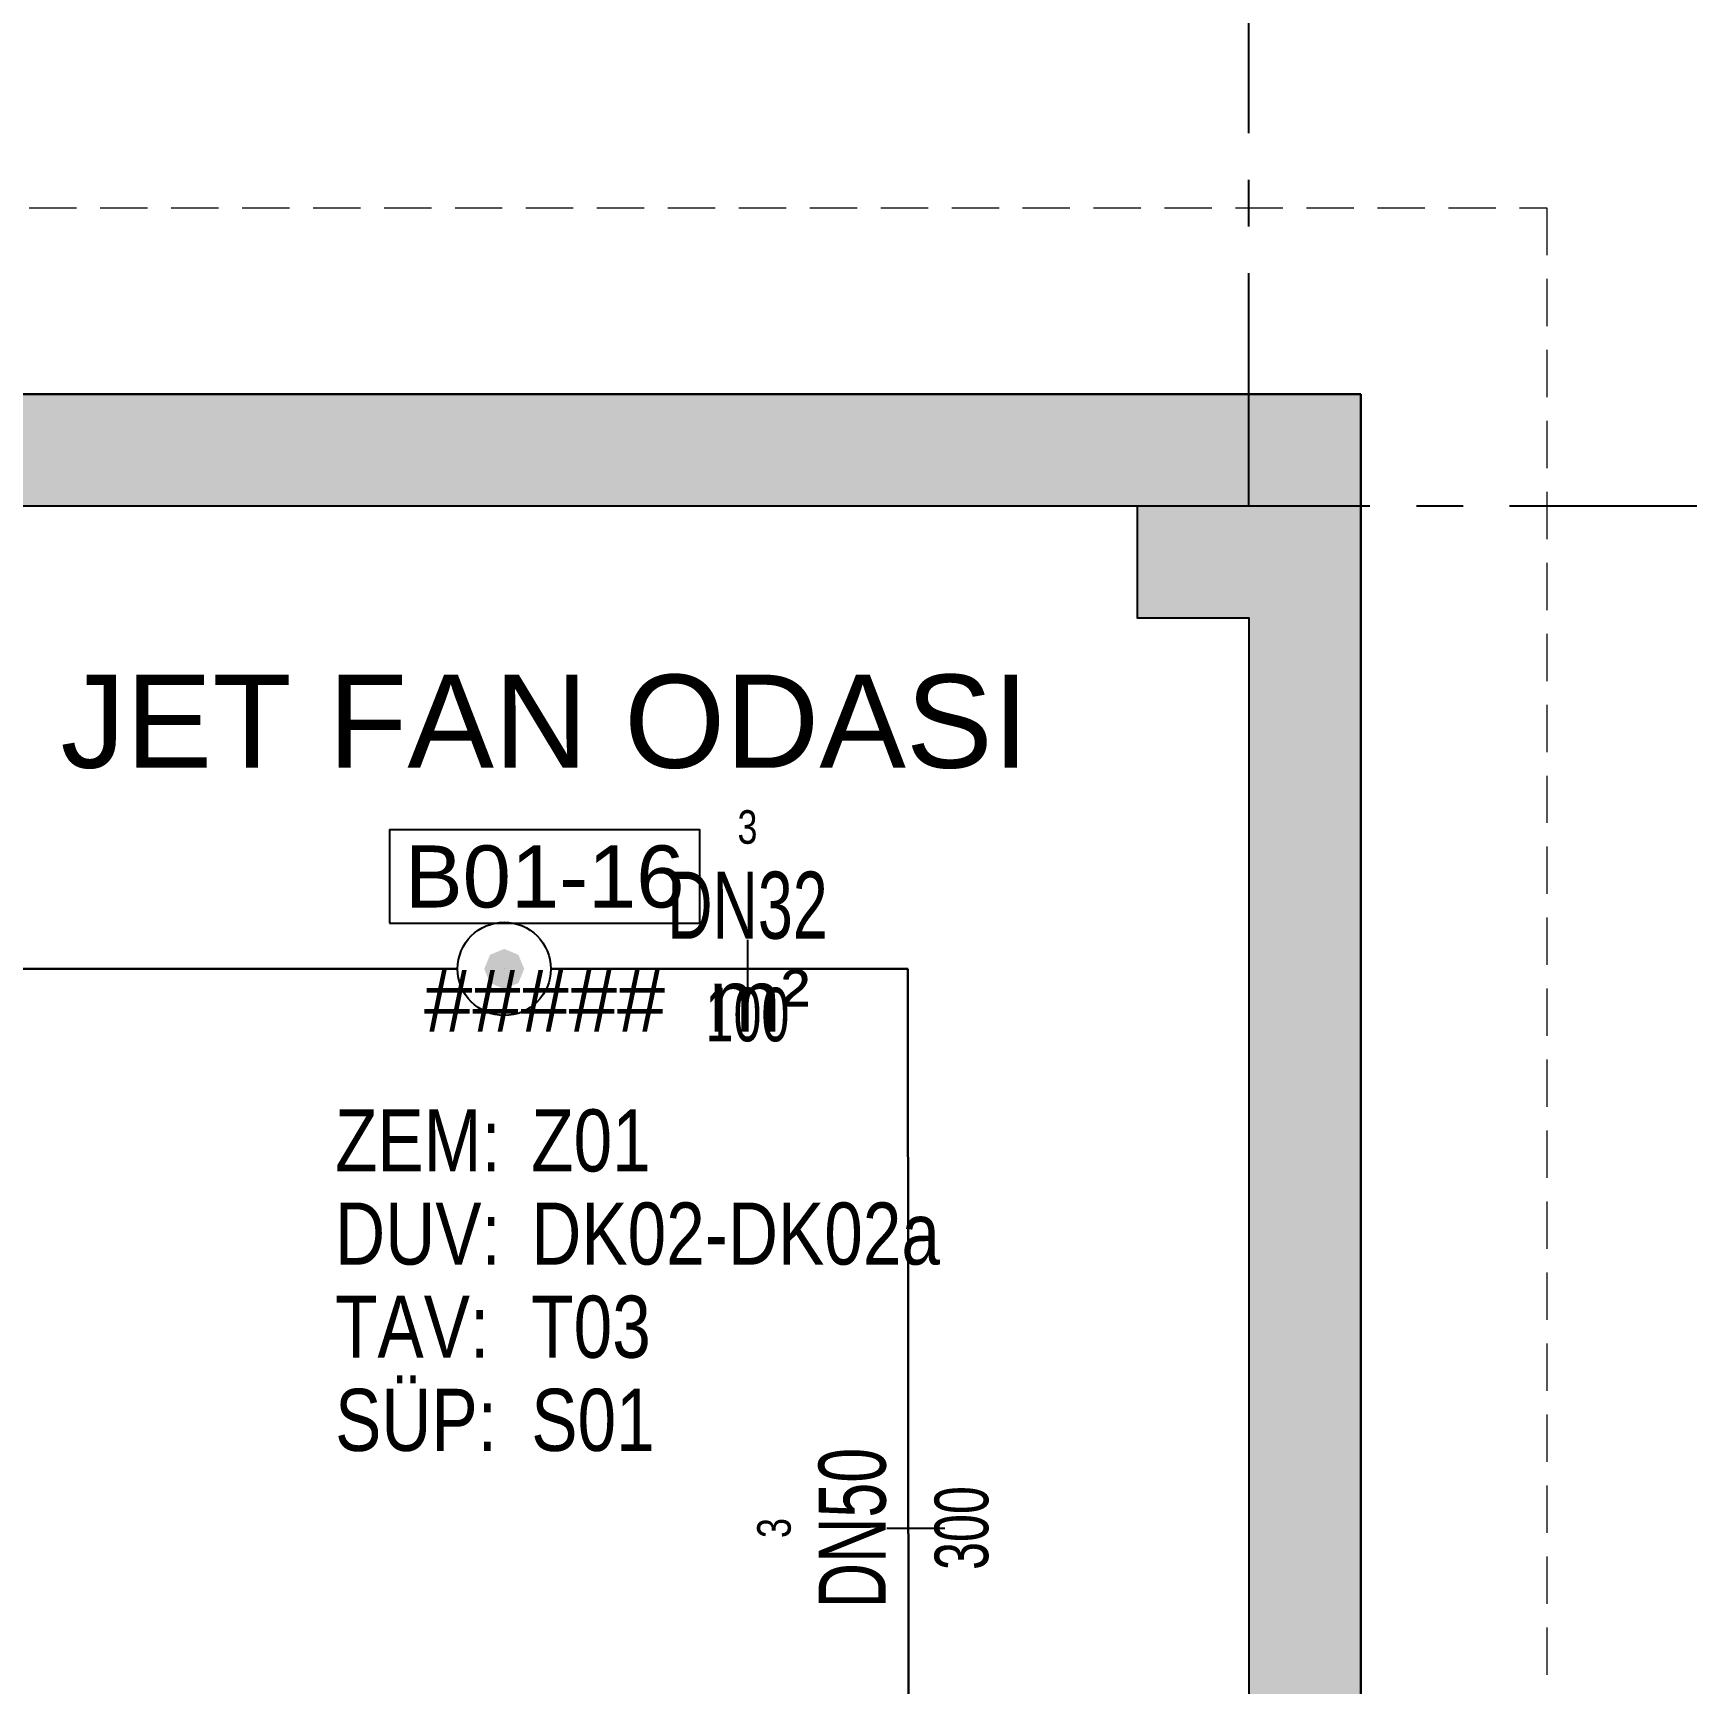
# Model space of a CAD drawing. Header units: millimetres. Extents: x -379292 to 1221486, y 92049 to 447512.
# Drawn here: x 413163 to 417604, y 274957 to 279388 of the extents above; entities that cross this region are included whole.
import ezdxf
from ezdxf.enums import TextEntityAlignment as Align
from ezdxf.lldxf.tags import DXFTag

# ---------------------------------------------------------------- set-up
doc = ezdxf.new("R2010")
doc.units = ezdxf.units.MM
doc.linetypes.add('CENTER', pattern=[2, 1.25, -0.25, 0.25, -0.25])
doc.linetypes.add('HIDDEN', pattern=[9.525, 6.35, -3.175])
for name, color, linetype in [('-M-YNGN-BORUID', 7, 'Continuous'), ('-M-YNGN-BORUUZUN', 7, 'Continuous'), ('-M-YNGN-BORUYUK', 7, 'Continuous'), ('-M-YNGN-SPR-YUK', 7, 'Continuous'), ('-M-YNGN-ZON2-CAP-', 7, 'Continuous'), ('-M-YNGN-ZON2-SPR-', 7, 'Continuous'), ('05_AXIS', 211, 'CENTER'), ('05_HATCH CONCRETE', 141, 'Continuous'), ('05_HATCH SOLID-1', 252, 'Continuous'), ('05_HATCH SOLID-2', 253, 'Continuous'), ('05_MATERIAL TEXT', 112, 'Continuous'), ('05_ROOM M2', 161, 'Continuous'), ('05_ROOM NAME', 153, 'Continuous'), ('05_ROOM NUMBER', 152, 'Continuous')]:
    doc.layers.add(name, color=color, linetype=linetype)
doc.layers.add('-M-YNGN-SPR-CAPCIZGI', color=188, linetype='Continuous', plot=False)
doc.layers.add('-M-YNGN-ZON2', color=4, linetype='SP', lineweight=30)
doc.layers.add('06_FORMWORK HIDDEN', color=252, linetype='HIDDEN2', lineweight=0)
doc.styles.add('CIZGI', font='tahoma.ttf', dxfattribs={"width": 0.8, "oblique": 20})
doc.styles.add('DIM', font='arial.ttf')
doc.styles.add('HCAD', font='HCAD.SHX', dxfattribs={"width": 0.8, "height": 0.2})
doc.styles.add('PIPESIZE', font='hcad.shx', dxfattribs={"width": 0.8})
doc.styles.add('SPR-NOT', font='romans.shx')
doc.styles.add('YAZI-2', font='arial.ttf', dxfattribs={"height": 2})
doc.styles.add('YAZI-3', font='arial.ttf', dxfattribs={"height": 3})
tags = doc.linetypes.add('HIDDEN2', pattern=[0.1875, 0.125, -0.0625]).pattern_tags.tags
tags[6:7] = [DXFTag(74, 4), DXFTag(75, 0), DXFTag(340, '0'), DXFTag(46, 0.0), DXFTag(50, 0.0), DXFTag(44, 0.0), DXFTag(45, 0.0)]
tags[4:5] = [DXFTag(74, 4), DXFTag(75, 0), DXFTag(340, '0'), DXFTag(46, 0.0), DXFTag(50, 0.0), DXFTag(44, 0.0), DXFTag(45, 0.0)]
doc.linetypes.add('SP', pattern='A,2,-0.1,["SP",CIZGI,S=0.14,R=0.2,X=0,Y=-0.07],-0.255', length=2.355)

# ---------------------------------------------------------------- blocks, each defined once
blk = doc.blocks.new('202_Aks')
at = {"layer": '05_AXIS', "ltscale": 500}
for p, q in [((130300, 0), (130300, 5000)), ((-5000, 0), (142900, 0))]:
    blk.add_line(p, q, dxfattribs=at)
blk = doc.blocks.new('başlık')
at = {"layer": '05_MATERIAL TEXT', "style": 'DIM', "width": 0.8}
for s, p in [('ZEM:', (0, 50)), ('DUV:', (0, -100)), ('TAV:', (0, -250)), ('SÜP:', (0, -400))]:
    blk.add_text(s, height=100, dxfattribs=at).set_placement(p, align=Align.MIDDLE_LEFT)
blk = doc.blocks.new('MAHAL')
at = {"layer": '05_ROOM NUMBER'}
blk.add_lwpolyline([(-5.458, -10.749), (4.542, -10.749), (4.542, -7.749), (-5.458, -7.749)], close=True, dxfattribs=at)
at = {"layer": '05_HATCH SOLID-1', "xscale": 0.02, "yscale": 0.02, "zscale": 0.02}
blk.add_blockref('başlık', (-7.212, -18.749), dxfattribs=at)
at = {"layer": '05_MATERIAL TEXT', "style": 'DIM', "width": 0.8}
for tag, p in [('ZEMİN', (-0.891, -17.749)), ('DUVAR', (-0.891, -20.749)), ('TAVAN', (-0.891, -23.749)), ('SÜPÜRGELİK', (-0.891, -26.749))]:
    blk.add_attdef(tag, text='', height=2, dxfattribs=at).set_placement(p, align=Align.MIDDLE_LEFT)
at = {"layer": '05_ROOM M2', "insert": (6.453, -13.242), "char_height": 2, "attachment_point": 5, "style": 'YAZI-2'}
blk.add_mtext_dynamic_manual_height_columns('m²', width=6.93867, gutter_width=625, heights=[0], dxfattribs=at)
at = {"layer": '05_ROOM M2', "style": 'YAZI-2'}
blk.add_attdef('MAHALM2', text='', height=2, dxfattribs=at).set_placement((-0.458, -13.249), align=Align.MIDDLE_CENTER)
at = {"layer": '05_ROOM NAME', "style": 'YAZI-3'}
for tag, p in [('INGMAHALADI', (-0.458, 0.751)), ('TURMAHALADI', (-0.458, -4.249))]:
    blk.add_attdef(tag, text='', height=3, dxfattribs=at).set_placement(p, align=Align.MIDDLE_CENTER)
at = {"layer": '05_ROOM NUMBER', "style": 'YAZI-2'}
blk.add_attdef('MAHALNO', text='', height=2, dxfattribs=at).set_placement((-0.458, -9.249), align=Align.MIDDLE_CENTER)
blk = doc.blocks.new('OtoParkBodrumKatMimari')
at = {"layer": '05_HATCH CONCRETE'}
h = blk.add_hatch(dxfattribs=at)
h.set_pattern_fill('ANSI33', color=8, scale=15, angle=180, style=0)
h.set_pattern_definition([(225, (905000, -3e-07), (67.351921, -67.351921), []), (225, (904932.65, -3e-07), (67.351921, -67.351921), [47.625, -23.8125])])
h.paths.add_polyline_path([(96200, 177300), (96200, 177000), (96800, 177000), (96800, 177300), (104600, 177300), (104600, 177000), (105200, 177000), (105200, 177300), (113000, 177300), (113000, 177000), (113600, 177000), (113600, 177300), (121400, 177300), (121400, 177000), (122000, 177000), (122000, 177300), (127400, 177300), (127400, 177000), (128000, 177000), (128000, 177300), (135000, 177300), (135000, 177000), (135300, 177000), (135300, 172100), (135000, 172100), (135000, 171500), (135300, 171500), (135300, 164100), (135000, 164100), (135000, 163500), (135300, 163500), (135300, 156100), (135000, 156100), (135000, 155500), (135300, 155500), (135300, 148100), (135000, 148100), (135000, 147500), (135300, 147500), (135300, 144600), (135000, 144600), (135000, 144000), (135600, 144000), (135600, 144300), (142600, 144300), (142600, 144000), (142900, 144000), (142900, 140100), (142600, 140100), (142600, 139500), (142900, 139500), (142900, 132100), (142600, 132100), (142600, 131500), (142900, 131500), (142900, 127950), (142600, 127950), (142600, 127350), (142900, 127350), (142900, 124300), (142600, 124300), (142600, 123300), (142900, 123300), (142900, 113800), (142600, 113800), (142600, 112800), (142700, 112800), (142700, 100050), (135550, 100050), (135550, 108100), (135050, 108100), (135050, 83500), (135550, 83500), (135550, 99800), (142700, 99800), (142700, 78800), (142600, 78800), (142600, 77800), (142900, 77800), (142900, 68100), (142600, 68100), (142600, 67500), (143200, 67500), (143200, 144600), (135600, 144600), (135600, 177600), (71000, 177600), (71000, 177000), (71600, 177000), (71600, 177300), (79400, 177300), (79400, 177000), (80000, 177000), (80000, 177300), (87800, 177300), (87800, 177000), (88400, 177000), (88400, 177300)])
at = {"color": 5}
for points in [[(105200, 177300), (113000, 177300), (113000, 177000), (113600, 177000), (113600, 177300), (121400, 177300), (121400, 177000), (122000, 177000), (122000, 177300), (127400, 177300), (127400, 177000), (128000, 177000), (128000, 177300), (135000, 177300), (135000, 177000), (135300, 177000), (135300, 172100), (135000, 172100), (135000, 171500), (135300, 171500), (135300, 164100)], [(143200, 67500), (143200, 144600), (135600, 144600), (135600, 177600), (71000, 177600)]]:
    blk.add_lwpolyline(points, dxfattribs=at)
at = {"layer": '05_HATCH SOLID-2', "color": 251, "ltscale": 25}
blk.add_lwpolyline([(150500, -8770), (150500, 187430), (4700, 187430), (4700, 177600), (135600, 177600), (135600, 144600), (143200, 144600), (143200, 59700), (90240.2, -300), (70300, -300), (63119.3, 5880.5)], dxfattribs=at)
at = {"layer": '06_FORMWORK HIDDEN', "linetype": 'HIDDEN', "ltscale": 20}
for p, q in [((4200, 178100), (136100, 178100)), ((136100, 178100), (136100, 145100))]:
    blk.add_line(p, q, dxfattribs=at)
at = {"layer": '05_AXIS'}
blk.add_blockref('202_Aks', (5000, 177300), dxfattribs=at)
at = {"layer": '05_ROOM NUMBER'}
ref = blk.add_blockref('MAHAL', (133447.5, 177076.2), dxfattribs=dict(at, xscale=83.33333333333333, yscale=83.33333333333333, zscale=83.33333333333333))
ref.add_attrib('TURMAHALADI', 'JET FAN ODASI', dxfattribs={"layer": '05_ROOM NAME', "height": 250, "style": 'YAZI-3'}).set_placement((133409.2, 176722.1), align=Align.MIDDLE_CENTER)
ref.add_attrib('MAHALNO', 'B01-16', dxfattribs={"height": 166.67, "style": 'YAZI-2'}).set_placement((133409.2, 176305.5), align=Align.MIDDLE_CENTER)
ref.add_attrib('MAHALM2', '#####', dxfattribs={"layer": '05_ROOM M2', "height": 166.67, "style": 'YAZI-2'}).set_placement((133409.2, 175972.1), align=Align.MIDDLE_CENTER)
ref.add_attrib('ZEMİN', 'Z01', dxfattribs={"layer": '05_MATERIAL TEXT', "height": 166.67, "style": 'DIM', "width": 0.8}).set_placement((133373.2, 175597.1), align=Align.MIDDLE_LEFT)
ref.add_attrib('DUVAR', 'DK02-DK02a', dxfattribs={"layer": '05_MATERIAL TEXT', "height": 166.67, "style": 'DIM', "width": 0.8}).set_placement((133373.2, 175347.1), align=Align.MIDDLE_LEFT)
ref.add_attrib('TAVAN', 'T03', dxfattribs={"layer": '05_MATERIAL TEXT', "height": 166.67, "style": 'DIM', "width": 0.8}).set_placement((133373.2, 175097.1), align=Align.MIDDLE_LEFT)
ref.add_attrib('SÜPÜRGELİK', 'S01', dxfattribs={"layer": '05_MATERIAL TEXT', "height": 166.67, "style": 'DIM', "width": 0.8}).set_placement((133373.2, 174847.1), align=Align.MIDDLE_LEFT)
blk = doc.blocks.new('SP-C-UP-12')
at = {"ltscale": 10}
blk.add_line((0, 0), (0, 0), dxfattribs=at)
at = {"color": 1, "linetype": 'Continuous'}
blk.add_circle((0, 0), 12.5, dxfattribs=at)
at = {"ltscale": 10}
for points in [[(-5.37, 0), (-3.8, 3.8), (-3.8, -3.8), (0, 5.37)], [(-3.8, -3.8), (0, 5.37), (0, -5.37), (3.8, 3.8)], [(0, -5.37), (3.8, 3.8), (3.8, -3.8), (5.37, 0)]]:
    blk.add_solid(points, dxfattribs=at)
at = {"layer": '-M-YNGN-SPR-YUK', "style": 'SPR-NOT', "width": 0.5, "flags": 9}
for tag, p in [('YUK', (0, 17.77)), ('CAP', (0, 14.42)), ('TIP', (0.2, 10.78))]:
    blk.add_attdef(tag, text='', height=2.5, dxfattribs=at).set_placement(p, align=Align.MIDDLE_CENTER)
blk = doc.blocks.new('SPRKL100')
at = {"layer": '-M-YNGN-SPR-CAPCIZGI'}
blk.add_line((0, 0.431), (0, -0.431), dxfattribs=at)
at = {"layer": '-M-YNGN-BORUID', "color": 0, "style": 'HCAD', "width": 0.8, "flags": 1}
blk.add_attdef('DIC', text='', height=0.4, dxfattribs=at).set_placement((0, -1.693), align=Align.CENTER)
at = {"layer": '-M-YNGN-BORUUZUN', "color": 0, "style": 'HCAD', "width": 0.7}
blk.add_attdef('BOY', text='', height=0.8, dxfattribs=at).set_placement((0, -1.08), align=Align.CENTER)
at = {"layer": '-M-YNGN-BORUYUK', "color": 6, "style": 'PIPESIZE', "width": 0.8}
blk.add_attdef('YUK', text='', height=0.5, dxfattribs=at).set_placement((0, 1.866), align=Align.CENTER)
at = {"color": 0, "style": 'PIPESIZE', "width": 0.7}
blk.add_attdef('CAP', text='', height=1, dxfattribs=at).set_placement((0, 0.45), align=Align.CENTER)
blk = doc.blocks.new('A$C69E5DB5D')
at = {"layer": '-M-YNGN-ZON2', "ltscale": 500}
for p, q in [((-553.34, 3215.67), (-719.94, 3215.67)), ((-528.34, 3215.67), (-432.44, 3215.67)), ((-428.75, -1882.58), (-432.44, 3215.67))]:
    blk.add_line(p, q, dxfattribs=at)
at = {"layer": '-M-YNGN-ZON2-CAP-', "xscale": 18, "yscale": 18, "zscale": 18}
blk.add_blockref('SPRKL100', (-475.53, 3215.67), dxfattribs=at).add_auto_attribs({'YUK': '3', 'CAP': 'DN32', 'BOY': '100'})
at = {"layer": '-M-YNGN-ZON2-CAP-', "xscale": 18.00000000000005, "yscale": 18.00000000000005, "zscale": 18.00000000000005, "rotation": 90}
blk.add_blockref('SPRKL100', (-430.33, 3065.61), dxfattribs=at).add_auto_attribs({'YUK': '3', 'CAP': 'DN50', 'BOY': '300'})
at = {"layer": '-M-YNGN-ZON2-SPR-'}
blk.add_blockref('SP-C-UP-12', (-540.84, 3215.67), dxfattribs=at)

msp = doc.modelspace()

# ---------------------------------------------------------------- block references
at = {"color": 8}
msp.add_blockref('OtoParkBodrumKatMimari', (281127.6, 100818.8), dxfattribs=at)

# ---------------------------------------------------------------- next in the draw order: block references
at = {"layer": '-M-YNGN-ZON2', "ltscale": 25, "xscale": 10, "yscale": 10, "zscale": 10}
msp.add_blockref('A$C69E5DB5D', (419836.6, 244719.5), dxfattribs=at)

doc.saveas('drawing.dxf')
